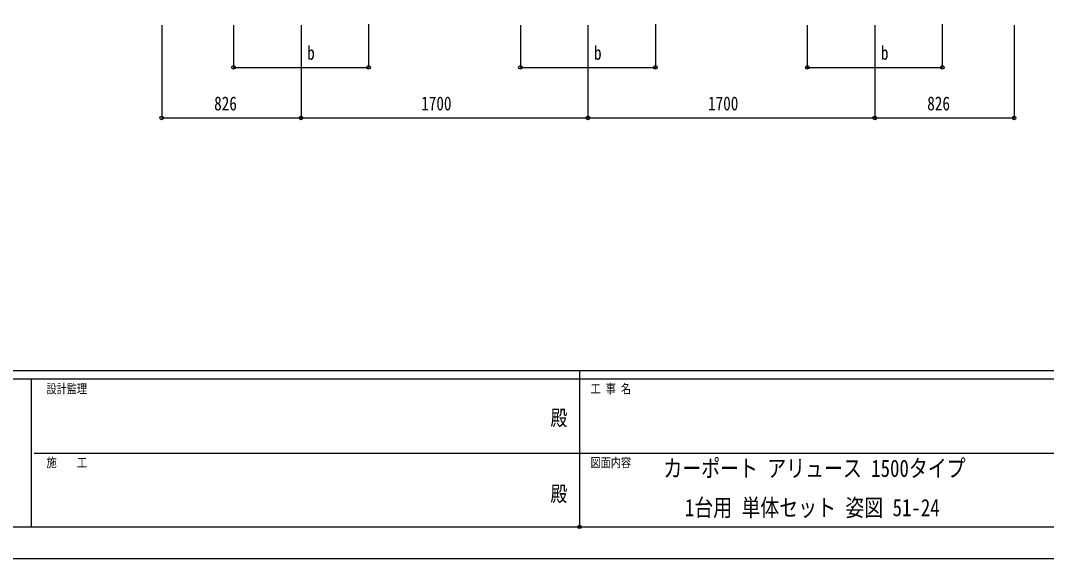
# Model space of a CAD drawing. Units: millimetres, scale not verified. Extents: x -10512 to 10512, y -7425 to 7425.
# Drawn here: x -3325 to 2755, y -7425 to -4235 of the extents above; entities that cross this region are included whole.
import ezdxf
from ezdxf.enums import TextEntityAlignment as Align

# ---------------------------------------------------------------- set-up
doc = ezdxf.new("R2010")
doc.units = ezdxf.units.MM
doc.header["$LTSCALE"] = 40
doc.header["$PDMODE"] = 32
doc.header["$PDSIZE"] = 20
for name, color, linetype in [('0-2_USER1', 3, 'Continuous'), ('0-6_YKK_D', 6, 'Continuous'), ('0-7_YKK_ZWAK', 7, 'Continuous')]:
    doc.layers.add(name, color=color, linetype=linetype)
doc.styles.add('ＭＳ ゴシック', font='')
doc.styles.get('ＭＳ ゴシック').set_extended_font_data('MS Gothic')

msp = doc.modelspace()

# ---------------------------------------------------------------- linework, layer by layer
at = {"layer": '0-6_YKK_D'}
for p, q in [((-2488.45, -4262.49), (-2488.45, -4813.49)), ((-2062.45, -4262.51), (-2062.45, -4513.49)), ((-1662.45, -4262.49), (-1662.45, -4813.49)), ((-1662.45, -4262.49), (-1662.45, -4813.49)), ((-1262.45, -4256.94), (-1262.45, -4513.49)), ((-362.45, -4262.51), (-362.45, -4513.49)), ((37.55, -4263.19), (37.55, -4813.49)), ((37.55, -4263.19), (37.55, -4813.49)), ((437.55, -4256.94), (437.55, -4513.49)), ((1337.55, -4262.51), (1337.55, -4513.49)), ((1737.55, -4262.49), (1737.55, -4813.49)), ((1737.55, -4263.49), (1737.55, -4813.49)), ((2137.55, -4256.95), (2137.55, -4513.49)), ((2563.55, -4262.49), (2563.55, -4813.49)), ((-2062.45, -4512.49), (-1262.45, -4512.49)), ((-362.45, -4512.49), (437.55, -4512.49)), ((1337.55, -4512.49), (2137.55, -4512.49)), ((-2488.45, -4812.49), (-1662.45, -4812.49)), ((-1662.45, -4812.49), (37.55, -4812.49)), ((37.55, -4812.49), (1737.55, -4812.49)), ((1737.55, -4812.49), (2563.55, -4812.49))]:
    msp.add_line(p, q, dxfattribs=at)
for centre in [(-2062.45, -4512.49), (-1262.45, -4512.49), (-362.45, -4512.49), (437.55, -4512.49), (1337.55, -4512.49), (2137.55, -4512.49), (-2488.45, -4812.49), (-1662.45, -4812.49), (-1662.45, -4812.49), (37.55, -4812.49), (37.55, -4812.49), (1737.55, -4812.49), (1737.55, -4812.49), (2563.55, -4812.49)]:
    msp.add_circle(centre, 10.62, dxfattribs=at)
at = {"layer": '0-7_YKK_ZWAK'}
for p, q in [((9737.55, -6312.5), (-9762.45, -6312.5)), ((-12.45, -6312.5), (-12.45, -7237.5)), ((-3262.45, -6362.5), (-9762.45, -6362.5)), ((-3262.45, -6362.5), (-3262.45, -7237.5)), ((-12.45, -6362.5), (-3262.45, -6362.5)), ((3237.55, -6362.5), (-12.45, -6362.5)), ((-3243.7, -6800), (-12.45, -6800)), ((-12.45, -6800), (3237.55, -6800)), ((-9762.45, -7237.5), (-3262.45, -7237.5)), ((-3262.45, -7237.5), (-12.45, -7237.5)), ((-12.45, -7237.5), (3237.55, -7237.5))]:
    msp.add_line(p, q, dxfattribs=at)
msp.add_lwpolyline([(-10512.5, -7425), (10512.5, -7425), (10512.5, 7425), (-10512.5, 7425)], close=True, dxfattribs=at)
msp.add_point((-12.45, -7237.5), dxfattribs=at)

# ---------------------------------------------------------------- texts
at = {"layer": '0-2_USER1', "style": 'ＭＳ ゴシック', "width": 0.8}
for s, p in [('カーポート アリュース 1500タイプ', (485.08, -6972.08)), ('1台用 単体セット 姿図 51-24', (612.02, -7205.42))]:
    msp.add_text(s, height=102.6, dxfattribs=at).set_placement(p, align=Align.BOTTOM_LEFT)
at = {"layer": '0-6_YKK_D', "style": 'ＭＳ ゴシック', "width": 0.8}
for s, p in [('b', (-1626.2, -4492.49)), ('b', (73.8, -4492.49)), ('b', (1773.8, -4492.49)), ('826', (-2177.45, -4792.49)), ('1700', (-950.45, -4792.49)), ('1700', (749.55, -4792.49)), ('826', (2048.55, -4792.49))]:
    msp.add_text(s, height=82.48, dxfattribs=at).set_placement(p, align=Align.BOTTOM_LEFT)
at = {"layer": '0-7_YKK_ZWAK', "style": 'ＭＳ ゴシック', "width": 0.8}
for s, height, p in [('設計監理', 54.99, (-3170.78, -6462.5)), ('工 事 名', 54.99, (53.17, -6462.5)), ('殿', 91.64, (-184.17, -6664.58)), ('施\u3000\u3000工', 54.99, (-3170.78, -6900)), ('図面内容', 54.99, (53.17, -6900)), ('殿', 91.64, (-184.17, -7114.58))]:
    msp.add_text(s, height=height, dxfattribs=at).set_placement(p, align=Align.BOTTOM_LEFT)

doc.saveas('drawing.dxf')
